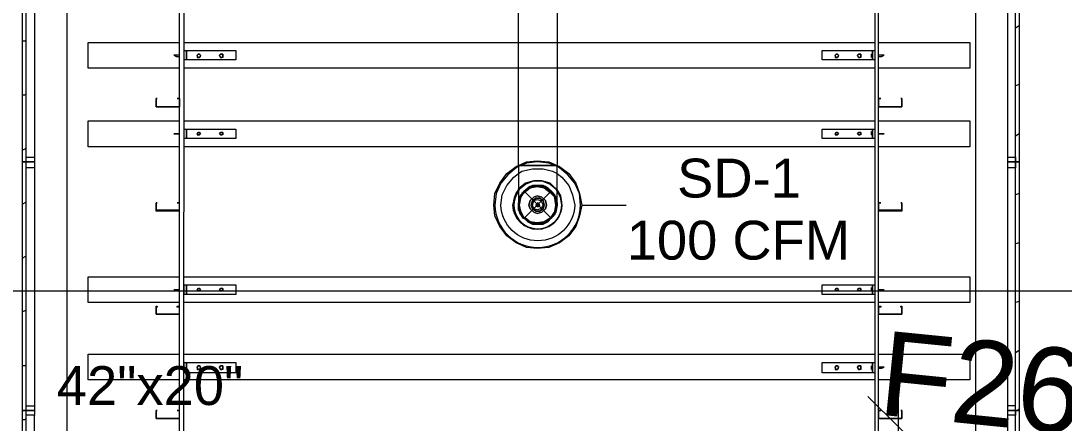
# Model space of a CAD drawing. Header units: metres. Extents: x -2 to 207, y -8 to 52.
# Drawn here: x 42.067 to 46.143, y 41.581 to 43.154 of the extents above; entities that cross this region are included whole.
import ezdxf

# ---------------------------------------------------------------- set-up
doc = ezdxf.new("R2010")
doc.units = ezdxf.units.M
doc.layers.add('HVAC - Ductos', color=5, linetype='Continuous', lineweight=0)
doc.layers.add('PDF_Text', color=7, linetype='Continuous', lineweight=0)
doc.layers.add('PDF_Geometry', color=7, linetype='Continuous', lineweight=0, true_color=0xaaaaaa)
doc.styles.add('PDF ArialUnicodeMS-Bold-Identity-H', font='arial.ttf')
doc.styles.add('PDF Helvetica', font='')
doc.styles.get('PDF Helvetica').set_extended_font_data('Helvetica')

msp = doc.modelspace()

# ---------------------------------------------------------------- linework, layer by layer
at = {"layer": 'HVAC - Ductos', "lineweight": 0}
for points in [[(44.1623, 44.9941), (44.1623, 42.5887), (44.1715, 42.5842), (44.2081, 42.5566), (44.2357, 42.52), (44.2494, 42.4788), (44.2585, 42.4329), (44.2494, 42.3917), (44.2357, 42.3505), (44.2081, 42.3138), (44.1715, 42.2863), (44.1303, 42.268), (44.0845, 42.2634), (44.0432, 42.268), (44.002, 42.2863), (43.9653, 42.3138), (43.9378, 42.3505), (43.9195, 42.3917), (43.9149, 42.4329), (43.9195, 42.4788), (43.9378, 42.52), (43.9653, 42.5566), (44.002, 42.5842), (44.0112, 42.5887), (44.0112, 44.9941)], [(44.0112, 42.5887), (44.0432, 42.6024), (44.0845, 42.607), (44.1303, 42.6024), (44.1623, 42.5887)], [(44.1623, 42.5842), (44.1303, 42.5979), (44.0845, 42.6024), (44.0432, 42.5979), (44.0112, 42.5842)], [(44.1623, 42.4375), (44.1623, 42.4421), (44.1623, 42.4604), (44.1623, 42.488), (44.1623, 42.5246), (44.1623, 42.5704), (44.1623, 42.5887), (44.1577, 42.5887), (44.1532, 42.5887), (44.1394, 42.5887), (44.1257, 42.5887), (44.1074, 42.5887), (44.0845, 42.5887), (44.0661, 42.5887), (44.0478, 42.5887), (44.034, 42.5887), (44.0203, 42.5887), (44.0112, 42.5887), (44.0112, 42.5429), (44.0112, 42.5017), (44.0112, 42.4696), (44.0112, 42.4467), (44.0112, 42.4375)], [(44.0112, 42.5887), (44.0203, 42.5887), (44.034, 42.5887), (44.0478, 42.5887), (44.0661, 42.5887), (44.0845, 42.5887), (44.1074, 42.5887), (44.1257, 42.5887), (44.1394, 42.5887), (44.1532, 42.5887), (44.1577, 42.5887), (44.1623, 42.5887)], [(44.0112, 42.5566), (44.0248, 42.5658), (44.0661, 42.575), (44.1074, 42.575), (44.144, 42.5658), (44.1623, 42.5566)], [(44.0524, 42.5062), (44.057, 42.5062), (44.0615, 42.5062), (44.0845, 42.5108), (44.0661, 42.5108), (44.0478, 42.5017), (44.034, 42.488), (44.0203, 42.4742), (44.0112, 42.4559), (44.0112, 42.4421), (44.0112, 42.4329), (44.0112, 42.4375), (44.0157, 42.465), (44.0112, 42.4329), (44.0157, 42.4055)], [(44.1532, 42.4009), (44.1394, 42.3825), (44.1165, 42.3688), (44.1394, 42.3825), (44.1532, 42.4055), (44.1577, 42.41), (44.1623, 42.4329), (44.1577, 42.4146), (44.1486, 42.3963), (44.1394, 42.3825), (44.1211, 42.3733), (44.1074, 42.3642), (44.0845, 42.3597), (44.0661, 42.3642), (44.0478, 42.3733), (44.034, 42.3825), (44.0203, 42.3963), (44.0157, 42.4146), (44.0112, 42.4329), (44.0157, 42.4559), (44.0203, 42.4742), (44.034, 42.488), (44.0478, 42.4971), (44.0661, 42.5062), (44.0845, 42.5108), (44.1074, 42.5062), (44.1211, 42.4971), (44.1394, 42.488), (44.1486, 42.4742), (44.1577, 42.4559), (44.1532, 42.4742), (44.1394, 42.488), (44.1257, 42.5017), (44.1074, 42.5108), (44.0845, 42.5108), (44.1119, 42.5062), (44.1165, 42.5062), (44.1394, 42.488), (44.1577, 42.465), (44.1394, 42.488), (44.1165, 42.5062)], [(44.0157, 42.465), (44.034, 42.488), (44.0157, 42.465), (44.0157, 42.4604), (44.0112, 42.4329), (44.0157, 42.41), (44.0157, 42.4055), (44.034, 42.3825), (44.0478, 42.3688), (44.0661, 42.3597), (44.0845, 42.3597), (44.1074, 42.3597), (44.1257, 42.3688), (44.1394, 42.3825), (44.1532, 42.3963), (44.1577, 42.4146), (44.1577, 42.4329), (44.1577, 42.4559), (44.1623, 42.4421), (44.1623, 42.4329), (44.1577, 42.465), (44.1623, 42.4375), (44.1623, 42.4329), (44.1577, 42.4055), (44.1394, 42.3825), (44.1165, 42.3642), (44.1119, 42.3642), (44.0845, 42.3597), (44.0615, 42.3642), (44.0845, 42.3597), (44.1165, 42.3642)], [(44.057, 42.5017), (44.034, 42.488), (44.0203, 42.465), (44.034, 42.4834), (44.057, 42.5017), (44.0845, 42.5062), (44.1119, 42.5017), (44.1349, 42.4834), (44.1532, 42.465), (44.1394, 42.488), (44.1165, 42.5017)], [(44.0294, 42.3825), (44.0203, 42.3963), (44.0157, 42.4055), (44.0157, 42.41), (44.0112, 42.4146), (44.0112, 42.4329), (44.0112, 42.4421)], [(44.1532, 42.41), (44.1577, 42.4329), (44.1532, 42.4604), (44.1577, 42.4329), (44.1532, 42.41), (44.1349, 42.3825), (44.1119, 42.3688), (44.0845, 42.3642), (44.057, 42.3688), (44.034, 42.3825), (44.0203, 42.41), (44.0157, 42.4329), (44.0203, 42.4604)], [(44.1623, 42.4421), (44.1623, 42.4329), (44.1577, 42.4146), (44.1577, 42.41), (44.1577, 42.4055), (44.1532, 42.4055), (44.1532, 42.3963), (44.1394, 42.3825), (44.1257, 42.3688), (44.1165, 42.3642)], [(44.1532, 42.465), (44.1577, 42.465), (44.1577, 42.4604)], [(44.0157, 42.41), (44.0112, 42.4329), (44.0112, 42.4146), (44.0203, 42.3963), (44.0294, 42.3825), (44.034, 42.3825), (44.0203, 42.4055)], [(44.0157, 42.4055), (44.0157, 42.41)], [(44.0524, 42.3688), (44.034, 42.3825), (44.0157, 42.4009)], [(44.1577, 42.41), (44.1577, 42.4055), (44.1532, 42.4055)], [(44.2585, 42.4329), (44.4326, 42.4329)], [(44.034, 42.3825), (44.057, 42.3642), (44.0845, 42.3597)], [(44.1119, 42.3642), (44.1165, 42.3642), (44.1165, 42.3688), (44.1165, 42.3642), (44.1119, 42.3642), (44.1074, 42.3597), (44.0845, 42.3597), (44.0661, 42.3597), (44.057, 42.3642), (44.0478, 42.3688), (44.034, 42.3825)], [(44.057, 42.3688), (44.0386, 42.3825)], [(44.1119, 42.3642), (44.089, 42.3597)], [(45.4956, 36.2385), (45.4956, 38.3048), (45.4956, 41.8053)], [(45.3765, 41.6861), (45.4956, 41.567), (45.6102, 41.4479)]]:
    msp.add_lwpolyline(points, dxfattribs=at)
for points in [[(44.0112, 42.5842), (44.002, 42.5796), (43.9699, 42.5521), (43.9424, 42.52), (43.9241, 42.4788), (43.9195, 42.4329, 0.986178), (44.254, 42.4329), (44.2494, 42.4788), (44.2311, 42.52), (44.2036, 42.5521), (44.1715, 42.5796), (44.1623, 42.5842)], [(44.1623, 42.5566), (44.1807, 42.5429), (44.2081, 42.5108), (44.2219, 42.4742), (44.2311, 42.4329, -0.962325), (43.9424, 42.4329), (43.947, 42.4742), (43.9653, 42.5108), (43.9928, 42.5429), (44.0112, 42.5566)]]:
    msp.add_lwpolyline(points, format="xyb", dxfattribs=at)
for points in [[(44.0386, 42.52), (44.0707, 42.5291), (44.1028, 42.5291), (44.1349, 42.52), (44.1577, 42.4971), (44.1623, 42.4925), (44.1577, 42.4971), (44.1623, 42.488), (44.1577, 42.4971), (44.1349, 42.5154), (44.1028, 42.5291), (44.0707, 42.5291), (44.0386, 42.5154), (44.0157, 42.4971), (44.0112, 42.488), (44.0157, 42.4971), (44.0386, 42.5154), (44.0707, 42.5291), (44.1028, 42.5291), (44.1349, 42.5154), (44.1577, 42.4971), (44.1349, 42.52), (44.1028, 42.5291), (44.0707, 42.5291), (44.0386, 42.52), (44.0112, 42.4971), (44.0112, 42.4925), (44.0112, 42.4971)], [(44.0845, 42.5108), (44.057, 42.5062), (44.034, 42.488), (44.057, 42.5062), (44.0845, 42.5108), (44.1165, 42.5062)], [(44.1807, 42.4329), (44.1761, 42.4696), (44.1623, 42.4925), (44.1761, 42.4696)], [(44.057, 42.4513), (44.0524, 42.4329), (44.057, 42.4513), (44.0707, 42.465), (44.0845, 42.4696), (44.1028, 42.465), (44.1165, 42.4513), (44.1211, 42.4329), (44.1165, 42.4513), (44.1028, 42.465), (44.0845, 42.4696), (44.0707, 42.465)], [(44.0661, 42.4513), (44.0615, 42.4329), (44.0661, 42.4513), (44.0799, 42.4604), (44.0936, 42.4604), (44.1074, 42.4513), (44.1119, 42.4329), (44.1074, 42.4513), (44.0936, 42.4604), (44.0799, 42.4604)], [(44.0707, 42.4513), (44.0845, 42.4559), (44.0982, 42.4513), (44.1074, 42.4329), (44.0982, 42.4192), (44.0845, 42.4146), (44.0707, 42.4192), (44.0661, 42.4329)], [(44.0845, 42.4375), (44.0799, 42.4329), (44.0845, 42.4421), (44.089, 42.4421), (44.0936, 42.4329), (44.089, 42.4375)], [(44.1165, 42.4192), (44.1211, 42.4329), (44.1165, 42.4192), (44.1028, 42.4055), (44.0845, 42.4009), (44.0707, 42.4055), (44.057, 42.4192), (44.0524, 42.4329), (44.057, 42.4192), (44.0707, 42.4055), (44.0845, 42.4009), (44.1028, 42.4055)], [(44.1074, 42.4192), (44.1119, 42.4329), (44.1074, 42.4192), (44.0936, 42.41), (44.0799, 42.41), (44.0661, 42.4192), (44.0615, 42.4329), (44.0661, 42.4192), (44.0799, 42.41), (44.0936, 42.41)], [(44.089, 42.4283), (44.0936, 42.4329), (44.089, 42.4283), (44.0845, 42.4283), (44.0799, 42.4329), (44.0845, 42.4283)], [(44.0524, 42.3688), (44.057, 42.3642), (44.0615, 42.3642), (44.057, 42.3642)], [(47.2916, 41.0309), (41.757, 41.0309), (41.757, 42.0984), (47.2916, 42.0984)]]:
    msp.add_lwpolyline(points, close=True, dxfattribs=at)
msp.add_lwpolyline([(44.0112, 42.4925), (43.9974, 42.4696), (43.9882, 42.4329, 0.970248), (44.1807, 42.4329), (44.1761, 42.465), (44.1623, 42.488, -1.368641), (43.9928, 42.4329), (43.9974, 42.465), (44.0112, 42.488, 1.368662), (44.1807, 42.4329, -1.383807)], format="xyb", close=True, dxfattribs=at)
at = {"layer": 'PDF_Geometry', "lineweight": 0}
for points in [[(42.2426, 38.7813), (42.1189, 38.7813), (42.1235, 44.4534), (42.2472, 44.4534), (42.2472, 40.362), (45.798, 40.362), (45.798, 44.4443), (45.9217, 44.4443), (45.9217, 38.7813), (45.798, 38.7813), (45.798, 40.2383), (42.2472, 40.2383)], [(42.0868, 42.6024), (42.0731, 42.6024), (42.0731, 43.6792), (42.0868, 43.6792)], [(45.9675, 42.6024), (45.9537, 42.6024), (45.9537, 43.6792), (45.9675, 43.6792)], [(42.7054, 43.0011), (42.7054, 43.0378), (42.7145, 43.0378), (42.907, 43.0378), (42.907, 43.0011), (42.7145, 43.0011)], [(42.7145, 43.0011), (42.7145, 43.0378)], [(42.7145, 43.0194), (42.7145, 43.024), (42.7145, 43.0194), (42.7145, 43.0102), (42.7145, 43.0194), (42.7145, 43.024), (42.7145, 43.0194), (42.7145, 43.0102)], [(42.7695, 43.0194), (42.7649, 43.024), (42.7604, 43.024), (42.7558, 43.0194), (42.7558, 43.0102), (42.7649, 43.0102), (42.7695, 43.0148)], [(42.7558, 43.0194), (42.7604, 43.024), (42.7649, 43.024), (42.7695, 43.0194), (42.7649, 43.0102), (42.7604, 43.0102)], [(42.8566, 43.0194), (42.8566, 43.024), (42.8474, 43.024), (42.8428, 43.0194), (42.8474, 43.0102), (42.852, 43.0102), (42.8566, 43.0148)], [(42.8428, 43.0194), (42.8474, 43.024), (42.8566, 43.024), (42.8566, 43.0194), (42.8566, 43.0102), (42.8474, 43.0102)], [(45.4039, 43.0011), (45.3948, 43.0011), (45.1978, 43.0011), (45.1978, 43.0378), (45.3948, 43.0378), (45.4039, 43.0378)], [(45.2619, 43.0194), (45.2574, 43.024), (45.2528, 43.024), (45.2482, 43.0194), (45.2482, 43.0102), (45.2574, 43.0102), (45.2619, 43.0148)], [(45.2482, 43.0194), (45.2528, 43.024), (45.2574, 43.024), (45.2619, 43.0194), (45.2574, 43.0102), (45.2528, 43.0102)], [(45.349, 43.0194), (45.349, 43.024), (45.3399, 43.024), (45.3353, 43.0194), (45.3399, 43.0102), (45.3444, 43.0102), (45.349, 43.0148)], [(45.3353, 43.0194), (45.3399, 43.024), (45.349, 43.024), (45.349, 43.0194), (45.349, 43.0102), (45.3399, 43.0102)], [(45.3903, 43.0194), (45.3903, 43.024), (45.3903, 43.0194), (45.3903, 43.0102), (45.3903, 43.0194), (45.3903, 43.024), (45.3903, 43.0194), (45.3903, 43.0102)], [(45.3948, 43.0011), (45.3948, 43.0378)], [(42.6, 42.8499), (42.5954, 42.8499)], [(42.6779, 42.8499), (42.687, 42.8499)], [(45.4177, 42.8178), (45.4223, 42.8178), (45.5094, 42.8178), (45.5094, 42.8499), (45.5048, 42.8499), (45.5094, 42.8499), (45.5094, 42.8178), (45.4223, 42.8178), (45.4177, 42.8178), (45.4177, 42.8499)], [(45.4269, 42.8499), (45.4177, 42.8499)], [(42.7054, 42.6941), (42.7054, 42.7308), (42.7145, 42.7308), (42.907, 42.7308), (42.907, 42.6941), (42.7145, 42.6941)], [(42.7145, 42.6941), (42.7145, 42.7308)], [(42.7145, 42.7124), (42.7145, 42.717), (42.7145, 42.7216), (42.7145, 42.717), (42.7145, 42.7124), (42.7145, 42.7078), (42.7145, 42.7124), (42.7145, 42.717), (42.7145, 42.7124), (42.7145, 42.7078)], [(45.4039, 42.6941), (45.3948, 42.6941), (45.1978, 42.6941), (45.1978, 42.7308), (45.3948, 42.7308), (45.4039, 42.7308)], [(45.3903, 42.7124), (45.3903, 42.717), (45.3903, 42.7216), (45.3903, 42.717), (45.3903, 42.7124), (45.3903, 42.7078), (45.3903, 42.7124), (45.3903, 42.717), (45.3903, 42.7124), (45.3903, 42.7078)], [(45.3948, 42.6941), (45.3948, 42.7308)], [(42.7695, 42.7124), (42.7649, 42.717), (42.7604, 42.717), (42.7558, 42.7124), (42.7558, 42.7078), (42.7649, 42.7078)], [(42.7558, 42.7124), (42.7604, 42.717), (42.7649, 42.717), (42.7695, 42.7124), (42.7649, 42.7078), (42.7604, 42.7078)], [(42.8566, 42.7124), (42.8566, 42.717), (42.8474, 42.717), (42.8428, 42.7124), (42.8474, 42.7078), (42.852, 42.7078)], [(42.8428, 42.7124), (42.8474, 42.717), (42.8566, 42.717), (42.8566, 42.7124), (42.8566, 42.7078), (42.8474, 42.7078)], [(45.2619, 42.7124), (45.2574, 42.717), (45.2528, 42.717), (45.2482, 42.7124), (45.2482, 42.7078), (45.2574, 42.7078)], [(45.2482, 42.7124), (45.2528, 42.717), (45.2574, 42.717), (45.2619, 42.7124), (45.2574, 42.7078), (45.2528, 42.7078)], [(45.349, 42.7124), (45.349, 42.717), (45.3399, 42.717), (45.3353, 42.7124), (45.3399, 42.7078), (45.3444, 42.7078)], [(45.3353, 42.7124), (45.3399, 42.717), (45.349, 42.717), (45.349, 42.7124), (45.349, 42.7078), (45.3399, 42.7078)], [(42.0868, 41.6311), (42.0731, 41.6311), (42.0731, 42.6024), (42.0868, 42.6024)], [(42.0868, 42.6024), (42.1235, 42.6024)], [(42.6, 42.4421), (42.5954, 42.4421)], [(42.6779, 42.4421), (42.687, 42.4421)], [(45.4177, 42.4146), (45.4223, 42.4146), (45.5094, 42.4146), (45.5094, 42.4421), (45.5048, 42.4421), (45.5094, 42.4421), (45.5094, 42.4146), (45.5094, 42.41), (45.4223, 42.41), (45.4177, 42.41), (45.4177, 42.4146), (45.4177, 42.4421)], [(45.4269, 42.4421), (45.4177, 42.4421)], [(42.7054, 42.0848), (42.7054, 42.1214), (42.7145, 42.1214), (42.907, 42.1214), (42.907, 42.0848), (42.7145, 42.0848)], [(42.7145, 42.0848), (42.7145, 42.1214)], [(42.7145, 42.103), (42.7145, 42.1076), (42.7145, 42.1122), (42.7145, 42.1076), (42.7145, 42.103), (42.7145, 42.0984), (42.7145, 42.103), (42.7145, 42.1076), (42.7145, 42.103), (42.7145, 42.0984)], [(45.4039, 42.0848), (45.3948, 42.0848), (45.1978, 42.0848), (45.1978, 42.1214), (45.3948, 42.1214), (45.4039, 42.1214)], [(45.3903, 42.103), (45.3903, 42.1076), (45.3903, 42.1122), (45.3903, 42.1076), (45.3903, 42.103), (45.3903, 42.0984), (45.3903, 42.103), (45.3903, 42.1076), (45.3903, 42.103), (45.3903, 42.0984)], [(45.3948, 42.0848), (45.3948, 42.1214)], [(42.7695, 42.103), (42.7649, 42.1076), (42.7604, 42.1076), (42.7558, 42.103), (42.7558, 42.0984), (42.7649, 42.0984)], [(42.7558, 42.103), (42.7604, 42.1076), (42.7649, 42.1076), (42.7695, 42.103), (42.7649, 42.0984), (42.7604, 42.0984)], [(42.8566, 42.103), (42.8566, 42.1076), (42.8474, 42.1076), (42.8428, 42.103), (42.8474, 42.0984), (42.852, 42.0984)], [(42.8428, 42.103), (42.8474, 42.1076), (42.8566, 42.1076), (42.8566, 42.103), (42.8566, 42.0984), (42.8474, 42.0984)], [(45.2619, 42.103), (45.2574, 42.1076), (45.2528, 42.1076), (45.2482, 42.103), (45.2482, 42.0984), (45.2574, 42.0984)], [(45.2482, 42.103), (45.2528, 42.1076), (45.2574, 42.1076), (45.2619, 42.103), (45.2574, 42.0984), (45.2528, 42.0984)], [(45.349, 42.103), (45.349, 42.1076), (45.3399, 42.1076), (45.3353, 42.103), (45.3399, 42.0984), (45.3444, 42.0984)], [(45.3353, 42.103), (45.3399, 42.1076), (45.349, 42.1076), (45.349, 42.103), (45.349, 42.0984), (45.3399, 42.0984)], [(42.5954, 42.0068), (42.5954, 42.0389), (42.6, 42.0389), (42.6, 42.0344), (42.5954, 42.0344), (42.5954, 42.0068), (42.6, 42.0068), (42.687, 42.0068), (42.6, 42.0068)], [(45.4269, 42.0389), (45.4269, 42.0344), (45.4177, 42.0344), (45.4177, 42.0068), (45.4223, 42.0068), (45.5094, 42.0068), (45.5094, 42.0344), (45.5048, 42.0344), (45.5048, 42.0389), (45.5094, 42.0389), (45.5094, 42.0068), (45.4223, 42.0068), (45.4177, 42.0068), (45.4177, 42.0389)], [(42.7054, 41.7777), (42.7054, 41.819), (42.7145, 41.819), (42.907, 41.819), (42.907, 41.7777), (42.7145, 41.7777)], [(42.7145, 41.7777), (42.7145, 41.819)], [(42.7145, 41.8007), (42.7145, 41.8053), (42.7145, 41.8007), (42.7145, 41.7915), (42.7145, 41.8007), (42.7145, 41.8053), (42.7145, 41.8007), (42.7145, 41.7915)], [(42.7695, 41.8007), (42.7649, 41.8053), (42.7604, 41.8053), (42.7558, 41.8007), (42.7558, 41.7915), (42.7649, 41.7915), (42.7695, 41.7961)], [(42.7558, 41.8007), (42.7604, 41.8053), (42.7649, 41.8053), (42.7695, 41.8007), (42.7649, 41.7915), (42.7604, 41.7915)], [(42.8566, 41.8007), (42.8566, 41.8053), (42.8474, 41.8053), (42.8428, 41.8007), (42.8474, 41.7915), (42.852, 41.7915), (42.8566, 41.7961)], [(42.8428, 41.8007), (42.8474, 41.8053), (42.8566, 41.8053), (42.8566, 41.8007), (42.8566, 41.7915), (42.8474, 41.7915)], [(45.4039, 41.7777), (45.3948, 41.7777), (45.1978, 41.7777), (45.1978, 41.819), (45.3948, 41.819), (45.4039, 41.819)], [(45.2619, 41.8007), (45.2574, 41.8053), (45.2528, 41.8053), (45.2482, 41.8007), (45.2482, 41.7915), (45.2574, 41.7915), (45.2619, 41.7961)], [(45.2482, 41.8007), (45.2528, 41.8053), (45.2574, 41.8053), (45.2619, 41.8007), (45.2574, 41.7915), (45.2528, 41.7915)], [(45.349, 41.8007), (45.349, 41.8053), (45.3399, 41.8053), (45.3353, 41.8007), (45.3399, 41.7915), (45.3444, 41.7915), (45.349, 41.7961)], [(45.3353, 41.8007), (45.3399, 41.8053), (45.349, 41.8053), (45.349, 41.8007), (45.349, 41.7915), (45.3399, 41.7915)], [(45.3903, 41.8007), (45.3903, 41.8053), (45.3903, 41.8007), (45.3903, 41.7915), (45.3903, 41.8007), (45.3903, 41.8053), (45.3903, 41.8007), (45.3903, 41.7915)], [(45.3948, 41.7777), (45.3948, 41.819)], [(42.0868, 40.811), (42.0731, 40.811), (42.0731, 41.6311), (42.0868, 41.6311)], [(42.0868, 41.6311), (42.1235, 41.6311)], [(42.5954, 41.6036), (42.5954, 41.599), (42.6, 41.599), (42.687, 41.599), (42.6, 41.599), (42.5954, 41.599), (42.5954, 41.6036), (42.5954, 41.6311)], [(42.6, 41.6311), (42.5954, 41.6311)], [(42.6779, 41.6311), (42.687, 41.6311)], [(45.4177, 41.6036), (45.4223, 41.599), (45.5094, 41.599), (45.5094, 41.6036), (45.5094, 41.6311), (45.5048, 41.6311), (45.5094, 41.6311), (45.5094, 41.6036), (45.5094, 41.599), (45.4223, 41.599), (45.4177, 41.599), (45.4177, 41.6036), (45.4177, 41.6311)], [(45.4269, 41.6311), (45.4177, 41.6311)], [(45.9675, 40.811), (45.9537, 40.811), (45.9537, 41.6311), (45.9675, 41.6311)]]:
    msp.add_lwpolyline(points, close=True, dxfattribs=at)
for points in [[(42.7054, 44.4534), (42.7008, 40.362), (42.687, 40.362), (42.687, 44.4534), (42.2472, 44.4534), (42.687, 44.4534)], [(45.4039, 44.4534), (42.7054, 44.4534), (45.4039, 44.4534), (45.4039, 40.362), (45.4177, 40.362), (45.4177, 44.4534), (45.4177, 44.426)], [(45.9675, 43.134), (45.9537, 43.1248)], [(42.0868, 43.0789), (42.0823, 43.0744), (42.0731, 43.0744)], [(42.687, 42.969), (42.3297, 42.969), (42.3297, 43.0698), (42.687, 43.0698)], [(42.7054, 43.0698), (45.4039, 43.0698)], [(45.4177, 43.0698), (45.7751, 43.0698), (45.7751, 42.969), (45.4177, 42.969)], [(42.687, 43.0194), (42.6733, 43.0194), (42.6641, 43.0194), (42.6733, 43.0148), (42.687, 43.0148)], [(42.6733, 43.0148), (42.6733, 43.0194)], [(42.7145, 43.0148), (42.7145, 43.0102)], [(45.3948, 43.024), (45.3903, 43.024)], [(45.3903, 43.0102), (45.3948, 43.0148)], [(45.4177, 43.0148), (45.4315, 43.0148), (45.4406, 43.0194), (45.4315, 43.0194), (45.4177, 43.0194)], [(45.4315, 43.0194), (45.4315, 43.0148)], [(45.4039, 42.969), (42.7054, 42.969)], [(45.9675, 42.9049), (45.9537, 42.9003)], [(42.0868, 42.8682), (42.0823, 42.8637), (42.0731, 42.8637)], [(42.687, 42.8499), (42.687, 42.8178), (42.6, 42.8178), (42.5954, 42.8178), (42.5954, 42.8499), (42.5954, 42.8178), (42.6, 42.8178), (42.687, 42.8178)], [(42.687, 42.662), (42.3297, 42.662), (42.3297, 42.7629), (42.687, 42.7629)], [(42.7054, 42.7629), (45.4039, 42.7629)], [(45.4177, 42.7629), (45.7751, 42.7629), (45.7751, 42.662), (45.4177, 42.662)], [(42.7145, 42.7216), (42.7145, 42.717)], [(45.3948, 42.717), (45.3903, 42.7216)], [(42.6733, 42.7124), (42.6641, 42.7124), (42.6733, 42.7124)], [(42.687, 42.7124), (42.6733, 42.7124), (42.687, 42.7124)], [(45.3903, 42.7078), (45.3948, 42.7078)], [(45.4315, 42.7124), (45.4177, 42.7124), (45.4315, 42.7124)], [(45.4406, 42.7124), (45.4315, 42.7124), (45.4406, 42.7124)], [(45.9675, 42.7124), (45.9537, 42.7032)], [(42.0868, 42.6574), (42.0823, 42.6528), (42.0731, 42.6483)], [(45.4039, 42.662), (42.7054, 42.662)], [(42.0868, 42.6208), (42.1235, 42.6208)], [(45.9217, 42.6208), (45.9537, 42.6208), (45.9537, 42.6024), (45.9537, 42.5796), (45.9217, 42.5796)], [(45.9537, 41.6311), (45.9537, 42.6024), (45.9675, 42.6024), (45.9675, 41.6311), (45.9537, 41.6311), (45.9537, 41.6128), (45.9217, 41.6128)], [(45.9217, 42.6024), (45.9537, 42.6024), (45.9217, 42.6024)], [(42.1235, 42.5796), (42.0868, 42.5796)], [(45.9675, 42.4788), (45.9537, 42.4742)], [(42.0868, 42.4421), (42.0823, 42.4421), (42.0731, 42.4375)], [(42.687, 42.41), (42.6, 42.41), (42.5954, 42.41), (42.5954, 42.4146), (42.5954, 42.4421), (42.5954, 42.4146), (42.6, 42.4146), (42.687, 42.4146), (42.687, 42.4421)], [(45.9675, 42.2863), (45.9537, 42.2817)], [(42.0868, 42.2313), (42.0823, 42.2313), (42.0731, 42.2268)], [(42.687, 42.0526), (42.3297, 42.0526), (42.3297, 42.1534), (42.687, 42.1534)], [(42.7008, 42.1534), (45.4039, 42.1534)], [(45.4177, 42.1534), (45.7751, 42.1534), (45.7751, 42.0526), (45.4177, 42.0526)], [(42.7145, 42.1122), (42.7145, 42.1076)], [(45.3948, 42.1076), (45.3903, 42.1122)], [(42.6733, 42.103), (42.6641, 42.103), (42.6733, 42.103)], [(42.687, 42.103), (42.6733, 42.103), (42.687, 42.103)], [(45.3903, 42.0984), (45.3948, 42.0984)], [(45.4315, 42.103), (45.4177, 42.103), (45.4315, 42.103)], [(45.4406, 42.103), (45.4315, 42.103), (45.4406, 42.103)], [(42.687, 42.0068), (42.687, 42.0344), (42.6779, 42.0344), (42.6779, 42.0389), (42.687, 42.0389)], [(45.4039, 42.0526), (42.7008, 42.0526)], [(45.9675, 42.0572), (45.9537, 42.0526)], [(42.0868, 42.0206), (42.0823, 42.0206), (42.0731, 42.016)], [(45.9675, 41.8648), (45.9537, 41.8557)], [(42.687, 41.7503), (42.3297, 41.7503), (42.3297, 41.8511), (42.687, 41.8511)], [(42.7008, 41.8511), (45.4039, 41.8511)], [(45.4177, 41.8511), (45.7751, 41.8511), (45.7751, 41.7503), (45.4177, 41.7503)], [(42.0868, 41.8099), (42.0823, 41.8053), (42.0731, 41.8053)], [(42.687, 41.8007), (42.6733, 41.8007), (42.6641, 41.8007), (42.6733, 41.7961), (42.687, 41.7961)], [(42.6733, 41.7961), (42.6733, 41.8007)], [(42.7145, 41.8053), (42.7145, 41.8007)], [(42.7145, 41.7961), (42.7145, 41.7915)], [(45.3948, 41.8007), (45.3903, 41.8053)], [(45.3903, 41.7915), (45.3948, 41.7961)], [(45.4177, 41.7961), (45.4315, 41.7961), (45.4406, 41.8007), (45.4315, 41.8007), (45.4177, 41.8007)], [(45.4315, 41.8007), (45.4315, 41.7961)], [(45.4039, 41.7503), (42.7008, 41.7503)], [(42.0868, 41.6495), (42.1235, 41.6495)], [(42.687, 41.599), (42.687, 41.6036), (42.687, 41.6311)], [(45.9675, 41.6357), (45.9583, 41.6311), (45.9537, 41.6311), (45.9537, 41.6495), (45.9217, 41.6495)], [(45.9217, 41.6311), (45.9537, 41.6311), (45.9217, 41.6311)], [(42.0868, 41.599), (42.0823, 41.5945), (42.0731, 41.5945)], [(42.1235, 41.6128), (42.0868, 41.6128)]]:
    msp.add_lwpolyline(points, dxfattribs=at)
at = {"layer": 'PDF_Geometry', "color": 8, "lineweight": 0, "true_color": 0x808080}
msp.add_lwpolyline([(44.1486, 42.4788), (44.1074, 42.5062), (44.0615, 42.5062), (44.0248, 42.4788), (44.0112, 42.4329), (44.0248, 42.3917), (44.0615, 42.3642), (44.1074, 42.3642), (44.1486, 42.3917), (44.1623, 42.4329)], close=True, dxfattribs=at)
for points in [[(44.034, 42.488), (44.1394, 42.3825)], [(44.1394, 42.488), (44.034, 42.3825)]]:
    msp.add_lwpolyline(points, dxfattribs=at)

# ---------------------------------------------------------------- texts
at = {"layer": 'PDF_Text', "lineweight": 0, "char_height": 0.1519, "attachment_point": 4, "style": 'PDF Helvetica'}
for s, insert in [('SD-1', (44.6312, 42.5382)), ('100 CFM', (44.4342, 42.2954)), ('42"x20"', (42.2074, 41.7272))]:
    msp.add_mtext(s, dxfattribs=dict(at, insert=insert))
at = {"layer": 'PDF_Text', "color": 232, "lineweight": 60, "true_color": 0xe91e64, "insert": (45.427, 41.7772), "char_height": 0.32989, "attachment_point": 4, "rotation": 354.2617, "style": 'PDF ArialUnicodeMS-Bold-Identity-H'}
msp.add_mtext('F26 F27', dxfattribs=at)

doc.saveas('drawing.dxf')
